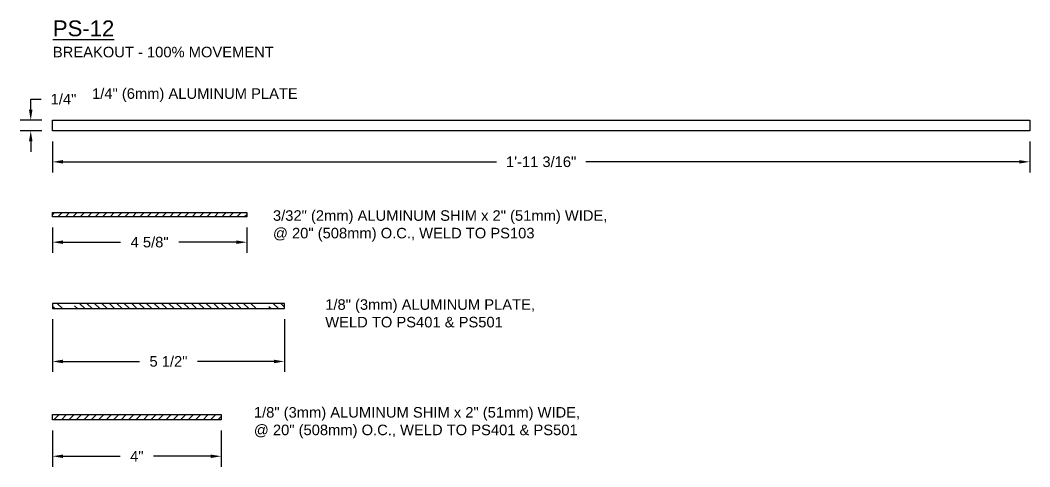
# Model space of a CAD drawing. Header units: inches. Extents: x -10.7 to 61.2, y -5.6 to 9.
# Drawn here: x 37.22 to 61.17, y -2.75 to 7.84 of the extents above; entities that cross this region are included whole.
import ezdxf

# ---------------------------------------------------------------- set-up
doc = ezdxf.new("R2010")
doc.units = ezdxf.units.IN
doc.header["$MEASUREMENT"] = 0
for name, color, linetype in [('DIMENSIONS', 3, 'Continuous'), ('METALS', 7, 'Continuous'), ('TEXT', 2, 'Continuous')]:
    doc.layers.add(name, color=color, linetype=linetype)
doc.styles.add('ARIAL', font='arial.ttf')
doc.dimstyles.new('Arial', dxfattribs={"dimtxt": 0.25, "dimasz": 0.25, "dimexe": 0.25, "dimexo": 0.25, "dimgap": 0.25, "dimtad": 0, "dimtih": 1, "dimtoh": 1, "dimdec": 4, "dimzin": 3, "dimdsep": 46, "dimlunit": 4, "dimtxsty": 'ARIAL', "dimcen": 0.25, "dimadec": 0, "dimazin": 0, "dimtfac": 1, "dimtdec": 4, "dimtofl": 0, "dimtmove": 0, "dimatfit": 3, "dimfxl": 0, "dimfrac": 2, "dimtolj": 1, "dimtzin": 0, "dimarcsym": 0})

# ---------------------------------------------------------------- blocks, each defined once
blk = doc.blocks.new('*D26')
at = {"layer": 'Defpoints', "color": 0}
for p in [(37.473, 5.467), (37.989, 5.467), (37.989, 5.217)]:
    blk.add_point(p, dxfattribs=at)
at = {"layer": 'DIMENSIONS', "color": 0, "lineweight": -2}
for p, q in [((37.473, 5.717), (37.473, 5.967)), ((37.473, 5.967), (37.723, 5.967)), ((37.739, 5.467), (37.223, 5.467)), ((37.739, 5.217), (37.223, 5.217)), ((37.473, 4.967), (37.473, 4.717))]:
    blk.add_line(p, q, dxfattribs=at)
at = {"layer": 'DIMENSIONS', "color": 0}
for points in [[(37.431, 5.717), (37.515, 5.717), (37.473, 5.467)], [(37.431, 4.967), (37.515, 4.967), (37.473, 5.217)]]:
    blk.add_solid(points, dxfattribs=at)
at = {"layer": 'DIMENSIONS', "color": 0, "insert": (38.25, 5.967), "char_height": 0.25, "attachment_point": 5, "style": 'ARIAL'}
blk.add_mtext('\\A1;1/4"', dxfattribs=at)
blk = doc.blocks.new('*D27')
at = {"layer": 'Defpoints', "color": 0}
for p in [(37.989, 5.217), (61.165, 5.217), (61.165, 4.482)]:
    blk.add_point(p, dxfattribs=at)
at = {"layer": 'DIMENSIONS', "color": 0, "lineweight": -2}
for p, q in [((37.989, 4.967), (37.989, 4.232)), ((61.165, 4.967), (61.165, 4.232)), ((38.239, 4.482), (48.521, 4.482)), ((60.915, 4.482), (50.633, 4.482))]:
    blk.add_line(p, q, dxfattribs=at)
at = {"layer": 'DIMENSIONS', "color": 0}
for points in [[(38.239, 4.524), (38.239, 4.441), (37.989, 4.482)], [(60.915, 4.524), (60.915, 4.441), (61.165, 4.482)]]:
    blk.add_solid(points, dxfattribs=at)
at = {"layer": 'DIMENSIONS', "color": 0, "insert": (49.577, 4.482), "char_height": 0.25, "attachment_point": 5, "style": 'ARIAL'}
blk.add_mtext('\\A1;1\'-11 3/16"', dxfattribs=at)
blk = doc.blocks.new('*D30')
at = {"layer": 'Defpoints', "color": 0}
for p in [(37.989, 3.177), (42.595, 3.177), (42.595, 2.576)]:
    blk.add_point(p, dxfattribs=at)
at = {"layer": 'DIMENSIONS', "color": 0, "lineweight": -2}
for p, q in [((37.989, 2.927), (37.989, 2.326)), ((42.595, 2.927), (42.595, 2.326)), ((38.239, 2.576), (39.602, 2.576)), ((42.345, 2.576), (40.982, 2.576))]:
    blk.add_line(p, q, dxfattribs=at)
at = {"layer": 'DIMENSIONS', "color": 0}
for points in [[(38.239, 2.618), (38.239, 2.534), (37.989, 2.576)], [(42.345, 2.618), (42.345, 2.534), (42.595, 2.576)]]:
    blk.add_solid(points, dxfattribs=at)
at = {"layer": 'DIMENSIONS', "color": 0, "insert": (40.292, 2.576), "char_height": 0.25, "attachment_point": 5, "style": 'ARIAL'}
blk.add_mtext('\\A1;4 5/8"', dxfattribs=at)
blk = doc.blocks.new('*D31')
at = {"layer": 'Defpoints', "color": 0}
for p in [(37.989, 1), (43.489, 1), (43.489, -0.253)]:
    blk.add_point(p, dxfattribs=at)
at = {"layer": 'DIMENSIONS', "color": 0, "lineweight": -2}
for p, q in [((37.989, 0.75), (37.989, -0.503)), ((43.489, 0.75), (43.489, -0.503)), ((38.239, -0.253), (40.054, -0.253)), ((43.239, -0.253), (41.424, -0.253))]:
    blk.add_line(p, q, dxfattribs=at)
at = {"layer": 'DIMENSIONS', "color": 0}
for points in [[(38.239, -0.211), (38.239, -0.295), (37.989, -0.253)], [(43.239, -0.211), (43.239, -0.295), (43.489, -0.253)]]:
    blk.add_solid(points, dxfattribs=at)
at = {"layer": 'DIMENSIONS', "color": 0, "insert": (40.739, -0.253), "char_height": 0.25, "attachment_point": 5, "style": 'ARIAL'}
blk.add_mtext('\\A1;5 1/2"', dxfattribs=at)
blk = doc.blocks.new('*D32')
at = {"layer": 'Defpoints', "color": 0}
for p in [(37.989, -1.638), (41.989, -1.638), (41.989, -2.502)]:
    blk.add_point(p, dxfattribs=at)
at = {"layer": 'DIMENSIONS', "color": 0, "lineweight": -2}
for p, q in [((37.989, -1.888), (37.989, -2.752)), ((41.989, -1.888), (41.989, -2.752)), ((38.239, -2.502), (39.591, -2.502)), ((41.739, -2.502), (40.388, -2.502))]:
    blk.add_line(p, q, dxfattribs=at)
at = {"layer": 'DIMENSIONS', "color": 0}
for points in [[(38.239, -2.461), (38.239, -2.544), (37.989, -2.502)], [(41.739, -2.461), (41.739, -2.544), (41.989, -2.502)]]:
    blk.add_solid(points, dxfattribs=at)
at = {"layer": 'DIMENSIONS', "color": 0, "insert": (39.989, -2.502), "char_height": 0.25, "attachment_point": 5, "style": 'ARIAL'}
blk.add_mtext('\\A1;4"', dxfattribs=at)

msp = doc.modelspace()

# ---------------------------------------------------------------- hatches: boundary and pattern name
at = {"layer": 'METALS'}
h = msp.add_hatch(dxfattribs=at)
h.set_pattern_fill('ANSI31', color=256, style=0)
h.set_pattern_definition([(45, (41.42524, 1.88924), (-0.0883883, 0.0883883), [])])
h.paths.add_polyline_path([(37.98921, 3.27684), (37.98921, 3.17684), (42.59489, 3.17684), (42.59489, 3.27684)])
h = msp.add_hatch(dxfattribs=at)
h.set_pattern_fill('ANSI31', color=256, angle=90, style=0)
h.set_pattern_definition([(135, (42.56887, -0.16306), (-0.0883883, -0.0883883), [])])
h.paths.add_polyline_path([(43.48921, 0.99953), (43.48921, 1.12453), (43.15265, 1.12453, -0.38887873), (43.16386, 1.11426), (43.16546, 1.09603), (43.0741, 0.99953)])
h.paths.add_polyline_path([(40.13283, 1.12453), (38.52492, 1.12453, -0.38887873), (38.53613, 1.11426), (38.53772, 1.09603), (38.44637, 0.99953), (42.90431, 0.99953), (42.81296, 1.09603), (42.81455, 1.11426, -0.38887873), (42.82576, 1.12453)])
h.paths.add_polyline_path([(38.27658, 0.99953), (38.18522, 1.09603), (38.18682, 1.11426, -0.38887873), (38.19803, 1.12453), (37.98921, 1.12453), (37.98921, 0.99953)])
h = msp.add_hatch(dxfattribs=at)
h.set_pattern_fill('ANSI31', color=256, style=0)
h.set_pattern_definition([(45, (42.81887, -2.67533), (-0.0883883, 0.0883883), [])])
h.paths.add_polyline_path([(37.98921, -1.51273), (37.98921, -1.63773), (41.98921, -1.63773), (41.98921, -1.51273)])

# ---------------------------------------------------------------- linework, layer by layer
for points in [[(37.98921, 3.27684), (42.59489, 3.27684), (42.59489, 3.17684), (37.98921, 3.17684)], [(37.98921, -1.51273), (41.98921, -1.51273), (41.98921, -1.63773), (37.98921, -1.63773)]]:
    msp.add_lwpolyline(points, close=True)
for points in [[(61.16533, 5.46691), (61.16533, 5.21691), (37.98921, 5.21691), (37.98921, 5.46691)], [(37.98921, 0.99953), (43.48921, 0.99953), (43.48921, 1.12453), (37.98921, 1.12453)], [(37.98921, 0.99953), (43.48921, 0.99953), (43.48921, 1.12453), (37.98921, 1.12453)]]:
    msp.add_lwpolyline(points, close=True, dxfattribs=at)

# ---------------------------------------------------------------- texts
at = {"layer": 'TEXT', "insert": (37.99799, 7.8366), "char_height": 0.375, "width": 5.28125, "attachment_point": 1, "style": 'ARIAL'}
msp.add_mtext('{\\LPS-12\\P\\H0.6667x;\\lBREAKOUT - 100% MOVEMENT}', dxfattribs=at)
at = {"layer": 'TEXT', "char_height": 0.25, "attachment_point": 4, "style": 'ARIAL'}
for s, insert in [('1/4" (6mm) ALUMINUM PLATE', (38.92704, 6.06354)), ('3/32" (2mm) ALUMINUM SHIM x 2" (51mm) WIDE,\\P@ 20" (508mm) O.C., WELD TO PS103', (43.21727, 2.96248)), ('1/8" (3mm) ALUMINUM PLATE,\\PWELD TO PS401 & PS501', (44.45681, 0.88672)), ('1/8" (3mm) ALUMINUM SHIM x 2" (51mm) WIDE,\\P@ 20" (508mm) O.C., WELD TO PS401 & PS501', (42.76464, -1.70609))]:
    msp.add_mtext(s, dxfattribs=dict(at, insert=insert))

# ---------------------------------------------------------------- dimensions: what is measured, and where the dimension line sits
at = {"layer": 'DIMENSIONS'}
dim = msp.add_linear_dim(base=(37.47291, 5.46691), p1=(37.98921, 5.21691), p2=(37.98921, 5.46691), angle=90, dimstyle='Arial', dxfattribs=at)
dim.commit()
dim.dimension.update_dxf_attribs({"geometry": '*D26', "text_midpoint": (38.25045, 5.96691)})
for base, p1, p2, picture, middle in [((61.16533, 4.48248), (37.98921, 5.21691), (61.16533, 5.21691), '*D27', (49.57727, 4.48248)), ((42.59489, 2.57591), (37.98921, 3.17684), (42.59489, 3.17684), '*D30', (40.29205, 2.57591)), ((43.48921, -0.25306), (37.98921, 0.99953), (43.48921, 0.99953), '*D31', (40.73921, -0.25306)), ((41.98921, -2.50232), (37.98921, -1.63773), (41.98921, -1.63773), '*D32', (39.98921, -2.50232))]:
    dim = msp.add_linear_dim(base=base, p1=p1, p2=p2, dimstyle='Arial', dxfattribs=at)
    dim.commit()
    dim.dimension.update_dxf_attribs({"geometry": picture, "text_midpoint": middle})

doc.saveas('drawing.dxf')
